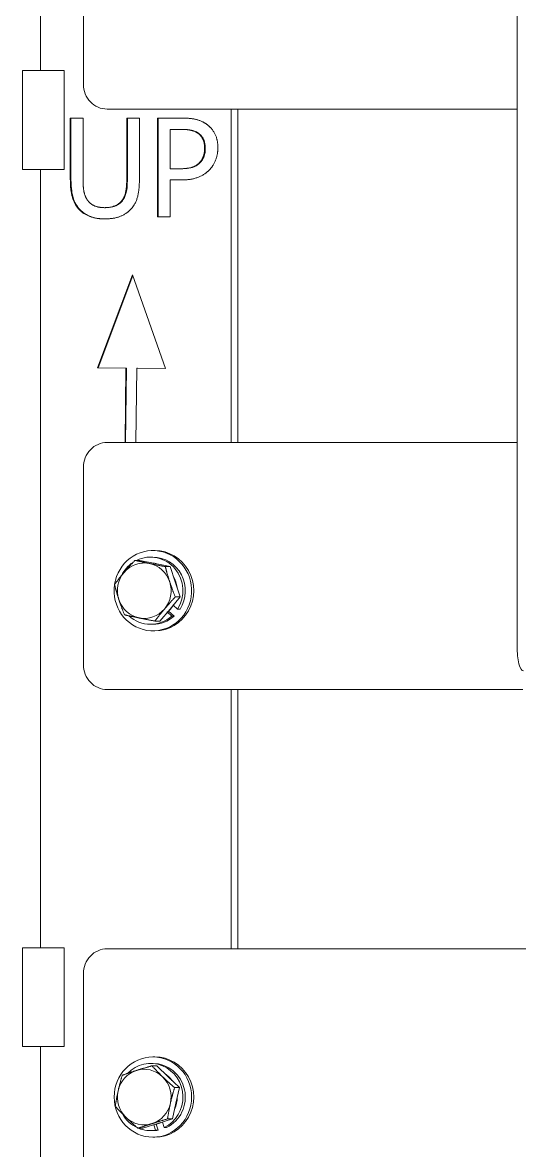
# Model space of a CAD drawing. Header units: inches. Extents: x 17 to 469, y 7 to 301.
# Drawn here: x 235.94 to 240.97, y 109.99 to 121.4 of the extents above; entities that cross this region are included whole.
import ezdxf

# ---------------------------------------------------------------- set-up
doc = ezdxf.new("R2010")
doc.units = ezdxf.units.IN
doc.header["$LTSCALE"] = 14
doc.header["$MEASUREMENT"] = 0
doc.layers.add('Visible (ANSI)', color=7, linetype='Continuous', lineweight=50)

msp = doc.modelspace()

# ---------------------------------------------------------------- linework, layer by layer
at = {"layer": 'Visible (ANSI)', "linetype": 'Continuous', "lineweight": 18}
for p, q in [((236.121432, 123.026895), (236.121432, 120.916895)), ((236.555866, 122.776895), (236.555866, 120.776895)), ((240.946131, 115.089395), (240.946131, 122.589395)), ((235.940265, 120.916895), (236.362913, 120.916895)), ((235.940265, 120.916895), (235.940265, 119.916895)), ((236.362913, 120.916895), (236.362913, 119.916895)), ((236.797347, 120.526895), (240.083287, 120.526895)), ((238.053283, 117.151895), (238.053283, 120.526895)), ((238.117988, 120.526895), (238.117988, 117.151895)), ((240.619113, 120.526895), (240.083287, 120.526895)), ((240.619113, 120.526895), (240.946131, 120.526895)), ((236.423865, 119.812479), (236.423865, 120.436466)), ((236.423865, 120.436466), (236.552238, 120.436466)), ((236.430336, 119.812479), (236.430336, 120.436466)), ((236.552238, 120.436466), (236.552238, 119.812479)), ((236.994497, 120.436466), (237.12287, 120.436466)), ((236.994497, 119.809237), (236.994497, 120.436466)), ((237.000968, 119.809237), (237.000968, 120.436466)), ((237.12287, 120.436466), (237.12287, 119.812479)), ((237.306819, 119.436466), (237.306819, 120.436466)), ((237.306819, 120.436466), (237.549474, 120.436466)), ((237.313289, 119.436466), (237.313289, 120.436466)), ((237.541647, 120.321393), (237.435191, 120.321393)), ((237.435191, 120.321393), (237.435191, 119.922689)), ((237.541647, 120.321393), (237.548117, 120.321393)), ((235.940265, 119.916895), (236.362913, 119.916895)), ((236.121432, 119.916895), (236.121432, 112.036895)), ((237.435191, 119.922689), (237.52286, 119.922689)), ((237.52286, 119.922689), (237.529331, 119.922689)), ((237.728726, 119.982657), (237.735197, 119.982657)), ((237.435191, 119.809237), (237.435191, 119.436466)), ((237.543995, 119.809237), (237.435191, 119.809237)), ((236.772976, 119.528848), (236.779447, 119.528848)), ((237.435191, 119.436466), (237.306819, 119.436466)), ((236.700195, 117.907382), (237.052378, 118.850543)), ((237.052378, 118.850543), (237.385813, 117.900447)), ((236.706665, 117.907382), (237.055513, 118.84161)), ((236.986317, 117.905284), (236.700195, 117.907382)), ((236.700195, 117.907382), (236.706665, 117.907382)), ((236.992788, 117.905284), (236.706665, 117.907382)), ((236.977385, 117.151895), (236.986317, 117.905284)), ((236.983855, 117.151895), (236.992788, 117.905284)), ((236.986317, 117.905284), (236.992788, 117.905284)), ((237.09575, 117.903959), (237.0881, 117.151895)), ((237.09575, 117.903959), (237.102221, 117.903959)), ((237.385813, 117.900447), (237.09575, 117.903959)), ((237.385785, 117.900526), (237.102221, 117.903959)), ((240.083287, 117.151895), (236.797347, 117.151895)), ((240.083287, 117.151895), (240.619113, 117.151895)), ((240.946131, 117.151895), (240.619113, 117.151895)), ((236.555866, 116.901895), (236.555866, 114.901895)), ((237.259605, 115.991895), (237.235276, 115.991895)), ((237.259605, 116.057895), (237.28031, 116.057895)), ((237.128083, 115.959154), (237.078156, 115.959154)), ((237.128083, 115.959154), (237.281777, 115.927492)), ((237.281777, 115.927492), (237.435471, 115.895829)), ((237.435471, 115.895829), (237.385544, 115.895829)), ((237.435471, 115.895829), (237.485832, 115.742199)), ((237.485832, 115.742199), (237.536192, 115.58857)), ((237.536192, 115.58857), (237.432859, 115.466603)), ((237.536192, 115.58857), (237.486265, 115.58857)), ((237.432859, 115.466603), (237.329526, 115.344636)), ((237.40652, 115.433879), (237.449868, 115.394516)), ((237.474197, 115.394516), (237.418776, 115.444842)), ((237.50974, 115.465185), (237.466392, 115.504547)), ((237.534069, 115.465185), (237.50974, 115.465185)), ((237.259605, 115.311895), (237.235276, 115.311895)), ((237.329526, 115.344636), (237.279599, 115.344636)), ((237.474197, 115.394516), (237.449868, 115.394516)), ((237.259605, 115.245895), (237.28031, 115.245895)), ((236.797347, 114.651895), (240.083287, 114.651895)), ((238.053283, 112.026895), (238.053283, 114.651895)), ((238.117988, 114.651895), (238.117988, 112.026895)), ((240.619113, 114.651895), (240.083287, 114.651895)), ((240.619113, 114.651895), (241.003034, 114.651895)), ((235.940265, 112.036895), (236.362913, 112.036895)), ((235.940265, 112.036895), (235.940265, 111.036895)), ((236.362913, 112.036895), (236.362913, 111.036895)), ((240.083287, 112.026895), (236.797347, 112.026895)), ((240.083287, 112.026895), (240.619113, 112.026895)), ((241.140208, 112.026895), (240.619113, 112.026895)), ((236.555866, 111.776895), (236.555866, 109.776895)), ((235.940265, 111.036895), (236.362913, 111.036895)), ((236.121432, 111.036895), (236.121432, 103.156895)), ((237.259605, 110.866895), (237.235276, 110.866895)), ((237.259605, 110.932895), (237.28031, 110.932895)), ((237.299217, 110.843071), (237.249291, 110.843071)), ((237.299217, 110.843071), (237.413857, 110.732462)), ((237.413857, 110.732462), (237.528497, 110.621852)), ((237.528497, 110.621852), (237.478571, 110.621852)), ((237.528497, 110.621852), (237.493291, 110.463764)), ((237.493291, 110.463764), (237.458084, 110.305676)), ((237.458084, 110.305676), (237.308238, 110.258198)), ((237.458084, 110.305676), (237.408157, 110.305676)), ((237.158391, 110.210719), (237.108464, 110.210719)), ((237.308238, 110.258198), (237.158391, 110.210719)), ((237.259605, 110.186895), (237.235276, 110.186895)), ((237.270744, 110.246318), (237.287054, 110.191147)), ((237.311383, 110.191147), (237.287054, 110.191147)), ((237.311383, 110.191147), (237.293279, 110.252386)), ((237.373875, 110.218657), (237.357566, 110.273827)), ((237.398204, 110.218657), (237.373875, 110.218657)), ((237.259605, 110.120895), (237.28031, 110.120895))]:
    msp.add_line(p, q, dxfattribs=at)
for centre, major_axis, ratio, start_param, end_param in [((236.797347, 120.776895), (0, -0.25), 0.965925826, 4.71238898, 6.283185307), ((236.797347, 116.901895), (0, 0.25), 0.965925826, 0, 1.570796327), ((237.259605, 115.651895), (0, -0.406), 0.965925826, 4.560449119, 10.835817398), ((237.235276, 115.651895), (0, 0.34), 0.965925826, 4.131044247, 6.725640152), ((237.259605, 115.651895), (0, 0.34), 0.965925826, 4.131044247, 6.283185307), ((237.28031, 115.651895), (0, -0.406), 0.965925826, 0, 3.141592654), ((237.235276, 115.651895), (0, 0.34), 0.965925826, 0.566666271, 1.098641362), ((237.172382, 115.651895), (0, 0.281), 0.965925826, 6.08675997, 7.133957521), ((237.172382, 115.651895), (0, 0.281), 0.965925826, 5.039562419, 6.08675997), ((237.235276, 115.651895), (0, 0.281), 0.965925826, 5.990252395, 6.183267545), ((237.172382, 115.651895), (0, -0.281), 0.965925826, 3.992364867, 5.039562419), ((237.235276, 115.651895), (0, -0.281), 0.965925826, 1.685068942, 2.110870589), ((237.172382, 115.651895), (0, 0.281), 0.965925826, 3.992364867, 5.039562419), ((237.172382, 115.651895), (0, -0.281), 0.965925826, 5.039562419, 6.08675997), ((237.172382, 115.651895), (0, -0.281), 0.965925826, 6.08675997, 7.133957521), ((237.235276, 115.651895), (0, -0.281), 0.965925826, 0.66114907, 1.040395358), ((237.235276, 115.651895), (0, -0.34), 0.965925826, 5.555056669, 6.995278141), ((237.259605, 115.651895), (0, -0.34), 0.965925826, 0, 0.712092834), ((241.010836, 115.089395), (0, -0.25), 0.258819045, 4.71238898, 6.283185307), ((236.797347, 114.901895), (0, -0.25), 0.965925826, 4.71238898, 6.283185307), ((236.797347, 111.776895), (0, 0.25), 0.965925826, 0, 1.570796327), ((237.235276, 110.526895), (0, 0.34), 0.965925826, 3.577272031, 7.074831237), ((237.259605, 110.526895), (0, 0.34), 0.965925826, 3.577272031, 6.283185307), ((237.28031, 110.526895), (0, -0.406), 0.965925826, 0, 3.141592654), ((237.172382, 110.526895), (0, 0.281), 0.965925826, 0.296999998, 1.344197549), ((237.172382, 110.526895), (0, 0.281), 0.965925826, 5.532987754, 6.580185305), ((237.235276, 110.526895), (0, -0.281), 0.965925826, 2.210841768, 2.571948432), ((237.172382, 110.526895), (0, 0.281), 0.965925826, 4.485790202, 5.532987754), ((237.172382, 110.526895), (0, -0.281), 0.965925826, 4.485790202, 5.532987754), ((237.235276, 110.526895), (0, -0.281), 0.965925826, 1.128217617, 1.56017748), ((237.172382, 110.526895), (0, -0.281), 0.965925826, 0.296999998, 1.344197549), ((237.235276, 110.526895), (0, 0.34), 0.965925826, 2.091903088, 2.725476288), ((237.172382, 110.526895), (0, -0.281), 0.965925826, 5.532987754, 6.580185305), ((237.235276, 110.526895), (0, -0.34), 0.965925826, 5.906610878, 6.441505925), ((237.259605, 110.526895), (0, -0.34), 0.965925826, 0, 0.158320618), ((237.235276, 110.526895), (0, -0.281), 0.965925826, 0.1787989, 0.415201095)]:
    msp.add_ellipse(centre, major_axis=major_axis, ratio=ratio, start_param=start_param, end_param=end_param, dxfattribs=at)
msp.add_ellipse((237.259605, 110.526895), major_axis=(0, 0.406), ratio=0.965925826, dxfattribs=at)
for points in [[(237.549474, 120.436466), (237.635578, 120.436466), (237.756123, 120.407292), (237.802306, 120.374067)], [(237.802306, 120.374067), (237.856316, 120.335979), (237.917371, 120.218475), (237.917371, 120.135007)], [(237.713854, 120.283305), (237.683326, 120.304375), (237.601919, 120.321393), (237.541647, 120.321393)], [(237.783519, 120.130955), (237.783519, 120.182819), (237.749078, 120.258994), (237.713854, 120.283305)], [(237.728726, 119.982657), (237.757688, 120.012641), (237.783519, 120.083143), (237.783519, 120.130955)], [(237.917371, 120.135007), (237.917371, 120.070177), (237.872754, 119.953483), (237.832833, 119.912965)], [(237.52286, 119.922689), (237.601136, 119.922689), (237.697416, 119.948621), (237.728726, 119.982657)], [(237.832833, 119.912965), (237.782737, 119.861911), (237.647319, 119.809237), (237.543995, 119.809237)], [(236.516231, 119.507778), (236.465352, 119.559642), (236.423865, 119.705509), (236.423865, 119.812479)], [(236.552238, 119.812479), (236.552238, 119.742787), (236.569459, 119.648783), (236.593724, 119.610696)], [(236.953011, 119.610696), (236.977277, 119.648783), (236.994497, 119.741976), (236.994497, 119.809237)], [(237.12287, 119.812479), (237.12287, 119.707941), (237.082167, 119.558832), (237.030504, 119.507778)], [(236.593724, 119.610696), (236.619555, 119.570177), (236.70879, 119.528848), (236.772976, 119.528848)], [(236.772976, 119.528848), (236.833249, 119.528848), (236.92718, 119.570177), (236.953011, 119.610696)], [(236.772976, 119.415396), (236.687655, 119.415396), (236.560848, 119.461587), (236.516231, 119.507778)], [(237.030504, 119.507778), (236.984322, 119.460777), (236.862211, 119.415396), (236.772976, 119.415396)]]:
    msp.add_open_spline(points, degree=2, dxfattribs=at)
for points, knots in [([(237.720324, 120.283305), (237.692734, 120.302348), (237.664877, 120.309584), (237.617202, 120.319551), (237.5805, 120.321393), (237.548117, 120.321393)], [-0.3818938296, -0.3818938296, -0.3818938296, -0.3818938296, -0.2554611271, -0.2554611271, 0, 0, 0, 0]), ([(237.78999, 120.130955), (237.78999, 120.151237), (237.788015, 120.1717), (237.77726, 120.214054), (237.768889, 120.230009), (237.751043, 120.257742), (237.73692, 120.271851), (237.720324, 120.283305)], [-0.3372795691, -0.3372795691, -0.3372795691, -0.3372795691, -0.2539165575, -0.2539165575, -0.1573425254, -0.1573425254, 0, 0, 0, 0]), ([(237.735197, 119.982657), (237.744463, 119.99225), (237.752893, 120.002658), (237.767918, 120.026062), (237.773241, 120.037429), (237.786672, 120.074087), (237.78999, 120.102972), (237.78999, 120.130955)], [-0.3778990738, -0.3778990738, -0.3778990738, -0.3778990738, -0.2983955769, -0.2983955769, -0.2132300142, -0.2132300142, 0, 0, 0, 0]), ([(237.529331, 119.922689), (237.558838, 119.922689), (237.590593, 119.924071), (237.653085, 119.933285), (237.672499, 119.940376), (237.704216, 119.955121), (237.720916, 119.967134), (237.735197, 119.982657)], [-0.3720280769, -0.3720280769, -0.3720280769, -0.3720280769, -0.2742790033, -0.2742790033, -0.1633485372, -0.1633485372, 0, 0, 0, 0]), ([(236.522702, 119.507778), (236.505897, 119.524908), (236.491402, 119.54392), (236.467144, 119.586189), (236.457832, 119.608832), (236.442338, 119.66331), (236.430336, 119.717475), (236.430336, 119.812479)], [-1.834872944, -1.834872944, -1.834872944, -1.834872944, -1.283211598, -1.283211598, -0.723930443, -0.723930443, 0, 0, 0, 0]), ([(236.959482, 119.610696), (236.975973, 119.63658), (236.98673, 119.664924), (236.995269, 119.711136), (237.000968, 119.74546), (237.000968, 119.809237)], [-1.425366243, -1.425366243, -1.425366243, -1.425366243, -0.485984079, -0.485984079, 0, 0, 0, 0]), ([(236.779447, 119.528848), (236.805073, 119.528848), (236.830751, 119.53165), (236.870833, 119.542692), (236.894349, 119.550572), (236.934081, 119.578387), (236.948236, 119.593056), (236.959482, 119.610696)], [-0.7299087878, -0.7299087878, -0.7299087878, -0.7299087878, -0.3783755563, -0.3783755563, -0.1610495695, -0.1610495695, 0, 0, 0, 0]), ([(236.776297, 119.415404), (236.746911, 119.415552), (236.717171, 119.417786), (236.661898, 119.427925), (236.636259, 119.435304), (236.57819, 119.460893), (236.54837, 119.481205), (236.522702, 119.507778)], [-0.7299172179, -0.7299172179, -0.7299172179, -0.7299172179, -0.4978653255, -0.4978653255, -0.2863653536, -0.2863653536, 0, 0, 0, 0])]:
    msp.add_open_spline(points, degree=3, knots=knots, dxfattribs=at)
for points in [[(236.968327, 115.837187), (237.016284, 115.893792), (237.078156, 115.959154)], [(237.078156, 115.959154), (237.154025, 115.942186), (237.225354, 115.927492)], [(237.225354, 115.927492), (237.296684, 115.912797), (237.385544, 115.895829)], [(237.385544, 115.895829), (237.406037, 115.813499), (237.429409, 115.742199)], [(236.87149, 115.71522), (236.92037, 115.780582), (236.968327, 115.837187)], [(236.915354, 115.561591), (236.891982, 115.63289), (236.87149, 115.71522)], [(237.429409, 115.742199), (237.452781, 115.6709), (237.486265, 115.58857)], [(236.972211, 115.407961), (236.938727, 115.490291), (236.915354, 115.561591)], [(237.486265, 115.58857), (237.424394, 115.523208), (237.376436, 115.466603)], [(237.376436, 115.466603), (237.328479, 115.409998), (237.279599, 115.344636)], [(237.119409, 115.376299), (237.048079, 115.390993), (236.972211, 115.407961)], [(237.279599, 115.344636), (237.190739, 115.361604), (237.119409, 115.376299)], [(236.907895, 110.590026), (236.924235, 110.663395), (236.949598, 110.748114)], [(236.949598, 110.748114), (237.023404, 110.773558), (237.092948, 110.795592)], [(237.092948, 110.795592), (237.162492, 110.817627), (237.249291, 110.843071)], [(237.249291, 110.843071), (237.30423, 110.783796), (237.357435, 110.732462)], [(237.357435, 110.732462), (237.410639, 110.681128), (237.478571, 110.621852)], [(236.879184, 110.431938), (236.891556, 110.516657), (236.907895, 110.590026)], [(237.478571, 110.621852), (237.453208, 110.537133), (237.436868, 110.463764)], [(236.987329, 110.321328), (236.934124, 110.372662), (236.879184, 110.431938)], [(237.436868, 110.463764), (237.420529, 110.390395), (237.408157, 110.305676)], [(237.108464, 110.210719), (237.040533, 110.269994), (236.987329, 110.321328)], [(237.408157, 110.305676), (237.321359, 110.280232), (237.251815, 110.258198)], [(237.251815, 110.258198), (237.182271, 110.236163), (237.108464, 110.210719)]]:
    msp.add_rational_spline(points, [1, 1.0379548493, 1], degree=2, dxfattribs=at)

doc.saveas('drawing.dxf')
